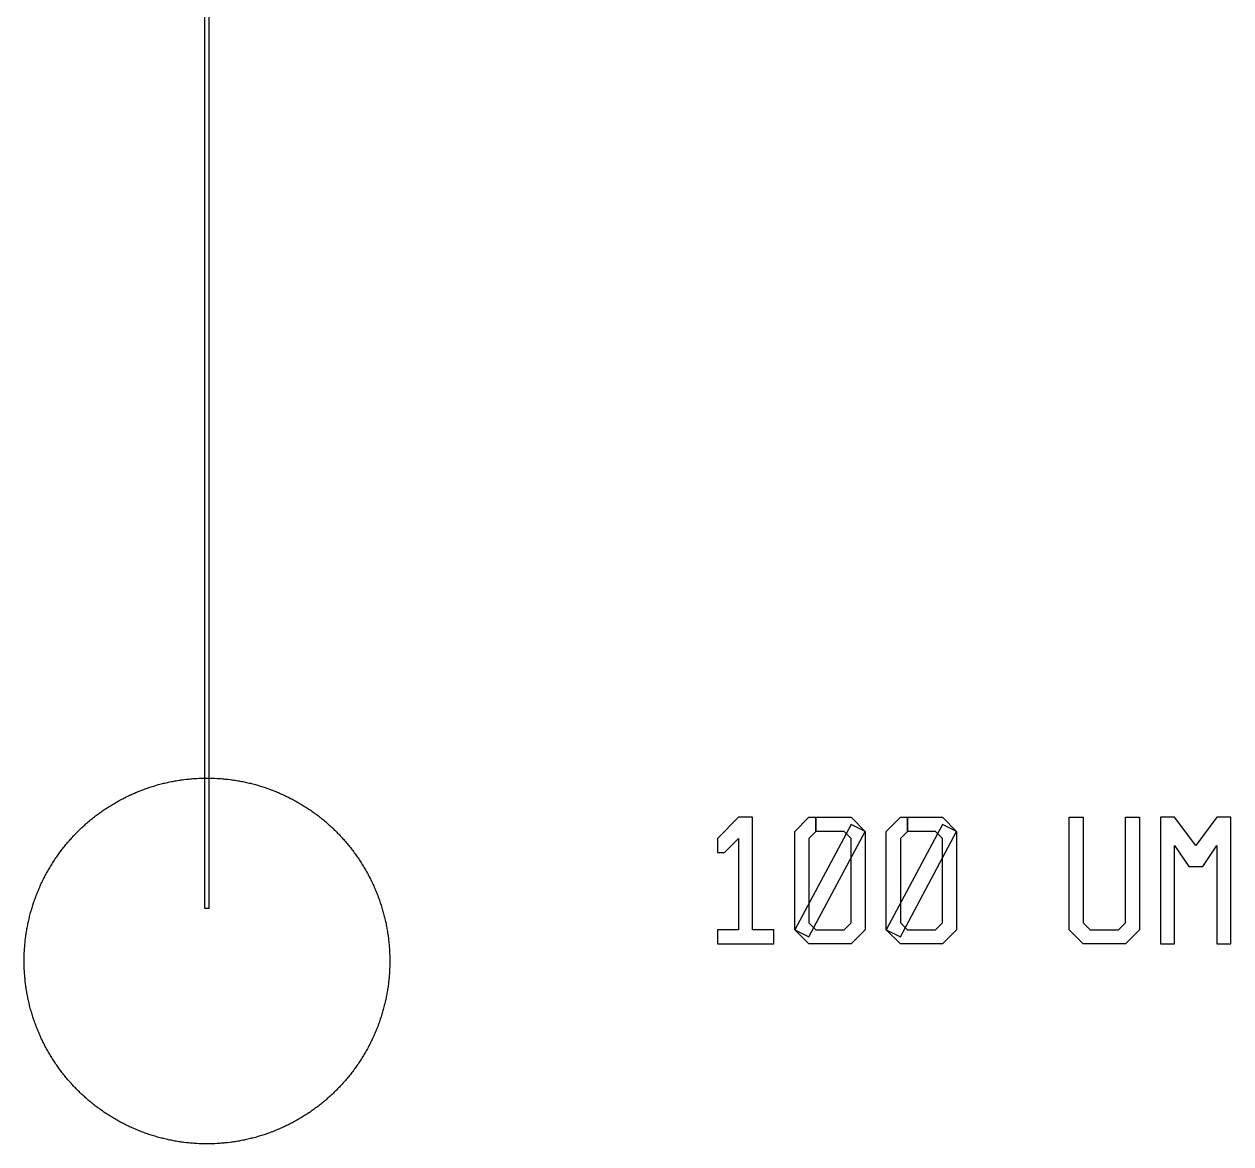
# Model space of a CAD drawing. Extents: x -30714 to 30714, y -38788 to 39084.
# Drawn here: x -25999 to -19399, y -18788 to -12666 of the extents above; entities that cross this region are included whole.
import ezdxf

# ---------------------------------------------------------------- set-up
doc = ezdxf.new("R2010")
doc.units = 0
doc.layers.add('New_Layer', color=20, linetype='CONTINUOUS')
doc.layers.add('Poly', color=20, linetype='CONTINUOUS')

msp = doc.modelspace()

# ---------------------------------------------------------------- linework, layer by layer
at = {"layer": 'New_Layer'}
for points in [[(-25012.5, -17500), (-24987.5, -17500), (-24987.5, -6500), (-25012.5, -6500)], [(-23999.25, -17802.55), (-23999.55, -17816.65), (-24000.05, -17830.75), (-24000.75, -17844.8), (-24001.2, -17851.85), (-24001.65, -17858.85), (-24002.15, -17865.85), (-24002.75, -17872.9), (-24003.35, -17879.9), (-24004.05, -17886.95), (-24004.75, -17893.95), (-24005.5, -17900.95), (-24007.2, -17914.95), (-24008.1, -17921.9), (-24009.1, -17928.9), (-24010.1, -17935.85), (-24011.15, -17942.8), (-24012.25, -17949.75), (-24013.45, -17956.75), (-24014.65, -17963.65), (-24015.9, -17970.6), (-24017.2, -17977.5), (-24018.55, -17984.45), (-24019.95, -17991.3), (-24021.4, -17998.2), (-24022.9, -18005.05), (-24024.45, -18011.95), (-24026.05, -18018.8), (-24027.7, -18025.65), (-24029.4, -18032.5), (-24031.15, -18039.35), (-24032.95, -18046.15), (-24034.8, -18052.95), (-24036.65, -18059.7), (-24038.6, -18066.5), (-24040.6, -18073.3), (-24042.6, -18080), (-24044.7, -18086.75), (-24046.8, -18093.45), (-24051.2, -18106.85), (-24053.5, -18113.55), (-24055.8, -18120.2), (-24058.15, -18126.8), (-24060.55, -18133.45), (-24063, -18140.05), (-24065.5, -18146.6), (-24068.05, -18153.2), (-24070.65, -18159.75), (-24073.25, -18166.2), (-24075.95, -18172.75), (-24078.7, -18179.3), (-24081.45, -18185.7), (-24084.3, -18192.2), (-24087.15, -18198.6), (-24090.05, -18205), (-24093, -18211.4), (-24096, -18217.75), (-24099.05, -18224.1), (-24102.15, -18230.45), (-24105.3, -18236.8), (-24108.5, -18243.1), (-24111.7, -18249.35), (-24114.95, -18255.55), (-24118.25, -18261.75), (-24121.65, -18268), (-24125, -18274.1), (-24128.45, -18280.25), (-24131.95, -18286.4), (-24135.5, -18292.5), (-24139.05, -18298.55), (-24142.7, -18304.65), (-24146.3, -18310.6), (-24150, -18316.6), (-24153.8, -18322.65), (-24157.55, -18328.55), (-24161.4, -18334.5), (-24165.25, -18340.35), (-24169.15, -18346.2), (-24173.1, -18352), (-24177.1, -18357.85), (-24181.15, -18363.65), (-24185.2, -18369.35), (-24189.3, -18375.05), (-24193.45, -18380.75), (-24197.65, -18386.4), (-24201.9, -18392.05), (-24206.15, -18397.65), (-24210.45, -18403.2), (-24214.8, -18408.75), (-24219.2, -18414.25), (-24223.65, -18419.75), (-24228.1, -18425.2), (-24232.6, -18430.6), (-24237.15, -18436), (-24241.75, -18441.4), (-24246.35, -18446.65), (-24251, -18451.95), (-24255.7, -18457.2), (-24260.45, -18462.45), (-24265.2, -18467.65), (-24269.95, -18472.75), (-24274.85, -18477.9), (-24279.7, -18482.95), (-24284.6, -18488), (-24289.55, -18493.05), (-24294.55, -18498.05), (-24299.6, -18503), (-24304.65, -18507.9), (-24309.7, -18512.75), (-24314.85, -18517.65), (-24319.95, -18522.4), (-24325.15, -18527.15), (-24330.4, -18531.9), (-24335.65, -18536.6), (-24340.95, -18541.25), (-24346.2, -18545.85), (-24351.6, -18550.45), (-24357, -18555), (-24362.4, -18559.5), (-24367.85, -18563.95), (-24373.35, -18568.4), (-24378.85, -18572.8), (-24384.4, -18577.15), (-24389.95, -18581.45), (-24395.55, -18585.7), (-24401.2, -18589.95), (-24406.85, -18594.15), (-24412.55, -18598.3), (-24418.25, -18602.4), (-24423.95, -18606.45), (-24429.75, -18610.5), (-24435.6, -18614.5), (-24441.4, -18618.45), (-24447.25, -18622.35), (-24453.1, -18626.2), (-24459.05, -18630.05), (-24464.95, -18633.8), (-24471, -18637.6), (-24477, -18641.3), (-24482.95, -18644.9), (-24489.05, -18648.55), (-24495.1, -18652.1), (-24501.2, -18655.65), (-24507.35, -18659.15), (-24513.5, -18662.6), (-24519.6, -18665.95), (-24525.85, -18669.35), (-24532.05, -18672.65), (-24538.25, -18675.9), (-24544.5, -18679.1), (-24550.8, -18682.3), (-24557.15, -18685.45), (-24563.5, -18688.55), (-24569.85, -18691.6), (-24576.2, -18694.6), (-24582.6, -18697.55), (-24589, -18700.45), (-24595.4, -18703.3), (-24601.9, -18706.15), (-24608.3, -18708.9), (-24614.85, -18711.65), (-24621.4, -18714.35), (-24627.85, -18716.95), (-24634.4, -18719.55), (-24641, -18722.1), (-24647.55, -18724.6), (-24654.15, -18727.05), (-24660.8, -18729.45), (-24667.4, -18731.8), (-24674.05, -18734.1), (-24680.75, -18736.4), (-24694.15, -18740.8), (-24700.85, -18742.9), (-24707.6, -18745), (-24714.3, -18747), (-24721.1, -18749), (-24727.9, -18750.95), (-24734.65, -18752.8), (-24741.45, -18754.65), (-24748.25, -18756.45), (-24755.1, -18758.2), (-24761.95, -18759.9), (-24768.8, -18761.55), (-24775.65, -18763.15), (-24782.55, -18764.7), (-24789.4, -18766.2), (-24796.3, -18767.65), (-24803.15, -18769.05), (-24810.1, -18770.4), (-24817, -18771.7), (-24823.95, -18772.95), (-24830.85, -18774.15), (-24837.85, -18775.35), (-24844.8, -18776.45), (-24851.75, -18777.5), (-24858.7, -18778.5), (-24865.7, -18779.5), (-24872.65, -18780.4), (-24886.65, -18782.1), (-24893.65, -18782.85), (-24900.65, -18783.55), (-24907.7, -18784.25), (-24914.7, -18784.85), (-24921.75, -18785.45), (-24928.75, -18785.95), (-24935.75, -18786.4), (-24942.8, -18786.85), (-24956.85, -18787.55), (-24970.95, -18788.05), (-24985.05, -18788.35), (-24999.15, -18788.45), (-25013.25, -18788.35), (-25027.35, -18788.05), (-25041.45, -18787.55), (-25055.5, -18786.85), (-25062.55, -18786.4), (-25069.55, -18785.95), (-25076.55, -18785.45), (-25083.6, -18784.85), (-25090.6, -18784.25), (-25097.65, -18783.55), (-25104.65, -18782.85), (-25111.65, -18782.1), (-25125.65, -18780.4), (-25132.6, -18779.5), (-25139.6, -18778.5), (-25146.55, -18777.5), (-25153.5, -18776.45), (-25160.45, -18775.35), (-25167.45, -18774.15), (-25174.35, -18772.95), (-25181.3, -18771.7), (-25188.2, -18770.4), (-25195.15, -18769.05), (-25202, -18767.65), (-25208.9, -18766.2), (-25215.75, -18764.7), (-25222.65, -18763.15), (-25229.5, -18761.55), (-25236.35, -18759.9), (-25243.2, -18758.2), (-25250.05, -18756.45), (-25256.85, -18754.65), (-25263.65, -18752.8), (-25270.4, -18750.95), (-25277.2, -18749), (-25284, -18747), (-25290.7, -18745), (-25297.45, -18742.9), (-25304.15, -18740.8), (-25317.55, -18736.4), (-25324.25, -18734.1), (-25330.9, -18731.8), (-25337.5, -18729.45), (-25344.15, -18727.05), (-25350.75, -18724.6), (-25357.3, -18722.1), (-25363.9, -18719.55), (-25370.45, -18716.95), (-25376.9, -18714.35), (-25383.45, -18711.65), (-25390, -18708.9), (-25396.4, -18706.15), (-25402.9, -18703.3), (-25409.3, -18700.45), (-25415.7, -18697.55), (-25422.1, -18694.6), (-25428.45, -18691.6), (-25434.8, -18688.55), (-25441.15, -18685.45), (-25447.5, -18682.3), (-25453.8, -18679.1), (-25460.05, -18675.9), (-25466.25, -18672.65), (-25472.45, -18669.35), (-25478.7, -18665.95), (-25484.8, -18662.6), (-25490.95, -18659.15), (-25497.1, -18655.65), (-25503.2, -18652.1), (-25509.25, -18648.55), (-25515.35, -18644.9), (-25521.3, -18641.3), (-25527.3, -18637.6), (-25533.35, -18633.8), (-25539.25, -18630.05), (-25545.2, -18626.2), (-25551.05, -18622.35), (-25556.9, -18618.45), (-25562.7, -18614.5), (-25568.55, -18610.5), (-25574.35, -18606.45), (-25580.05, -18602.4), (-25585.75, -18598.3), (-25591.45, -18594.15), (-25597.1, -18589.95), (-25602.75, -18585.7), (-25608.35, -18581.45), (-25613.9, -18577.15), (-25619.45, -18572.8), (-25624.95, -18568.4), (-25630.45, -18563.95), (-25635.9, -18559.5), (-25641.3, -18555), (-25646.7, -18550.45), (-25652.1, -18545.85), (-25657.35, -18541.25), (-25662.65, -18536.6), (-25667.9, -18531.9), (-25673.15, -18527.15), (-25678.35, -18522.4), (-25683.45, -18517.65), (-25688.6, -18512.75), (-25693.65, -18507.9), (-25698.7, -18503), (-25703.75, -18498.05), (-25708.75, -18493.05), (-25713.7, -18488), (-25718.6, -18482.95), (-25723.45, -18477.9), (-25728.35, -18472.75), (-25733.1, -18467.65), (-25737.85, -18462.45), (-25742.6, -18457.2), (-25747.3, -18451.95), (-25751.95, -18446.65), (-25756.55, -18441.4), (-25761.15, -18436), (-25765.7, -18430.6), (-25770.2, -18425.2), (-25774.65, -18419.75), (-25779.1, -18414.25), (-25783.5, -18408.75), (-25787.85, -18403.2), (-25792.15, -18397.65), (-25796.4, -18392.05), (-25800.65, -18386.4), (-25804.85, -18380.75), (-25809, -18375.05), (-25813.1, -18369.35), (-25817.15, -18363.65), (-25821.2, -18357.85), (-25825.2, -18352), (-25829.15, -18346.2), (-25833.05, -18340.35), (-25836.9, -18334.5), (-25840.75, -18328.55), (-25844.5, -18322.65), (-25848.3, -18316.6), (-25852, -18310.6), (-25855.6, -18304.65), (-25859.25, -18298.55), (-25862.8, -18292.5), (-25866.35, -18286.4), (-25869.85, -18280.25), (-25873.3, -18274.1), (-25876.65, -18268), (-25880.05, -18261.75), (-25883.35, -18255.55), (-25886.6, -18249.35), (-25889.8, -18243.1), (-25893, -18236.8), (-25896.15, -18230.45), (-25899.25, -18224.1), (-25902.3, -18217.75), (-25905.3, -18211.4), (-25908.25, -18205), (-25911.15, -18198.6), (-25914, -18192.2), (-25916.85, -18185.7), (-25919.6, -18179.3), (-25922.35, -18172.75), (-25925.05, -18166.2), (-25927.65, -18159.75), (-25930.25, -18153.2), (-25932.8, -18146.6), (-25935.3, -18140.05), (-25937.75, -18133.45), (-25940.15, -18126.8), (-25942.5, -18120.2), (-25944.8, -18113.55), (-25947.1, -18106.85), (-25951.5, -18093.45), (-25953.6, -18086.75), (-25955.7, -18080), (-25957.7, -18073.3), (-25959.7, -18066.5), (-25961.65, -18059.7), (-25963.5, -18052.95), (-25965.35, -18046.15), (-25967.15, -18039.35), (-25968.9, -18032.5), (-25970.6, -18025.65), (-25972.25, -18018.8), (-25973.85, -18011.95), (-25975.4, -18005.05), (-25976.9, -17998.2), (-25978.35, -17991.3), (-25979.75, -17984.45), (-25981.1, -17977.5), (-25982.4, -17970.6), (-25983.65, -17963.65), (-25984.85, -17956.75), (-25986.05, -17949.75), (-25987.15, -17942.8), (-25988.2, -17935.85), (-25989.2, -17928.9), (-25990.2, -17921.9), (-25991.1, -17914.95), (-25992.8, -17900.95), (-25993.55, -17893.95), (-25994.25, -17886.95), (-25994.95, -17879.9), (-25995.55, -17872.9), (-25996.15, -17865.85), (-25996.65, -17858.85), (-25997.1, -17851.85), (-25997.55, -17844.8), (-25998.25, -17830.75), (-25998.75, -17816.65), (-25999.05, -17802.55), (-25999.15, -17788.45), (-25999.05, -17774.35), (-25998.75, -17760.25), (-25998.25, -17746.15), (-25997.55, -17732.1), (-25997.1, -17725.05), (-25996.65, -17718.05), (-25996.15, -17711.05), (-25995.55, -17704), (-25994.95, -17697), (-25994.25, -17689.95), (-25993.55, -17682.95), (-25992.8, -17675.95), (-25991.1, -17661.95), (-25990.2, -17655), (-25989.2, -17648), (-25988.2, -17641.05), (-25987.15, -17634.1), (-25986.05, -17627.15), (-25984.85, -17620.15), (-25983.65, -17613.25), (-25982.4, -17606.3), (-25981.1, -17599.4), (-25979.75, -17592.45), (-25978.35, -17585.6), (-25976.9, -17578.7), (-25975.4, -17571.85), (-25973.85, -17564.95), (-25972.25, -17558.1), (-25970.6, -17551.25), (-25968.9, -17544.4), (-25967.15, -17537.55), (-25965.35, -17530.75), (-25963.5, -17523.95), (-25961.65, -17517.2), (-25959.7, -17510.4), (-25957.7, -17503.6), (-25955.7, -17496.9), (-25953.6, -17490.15), (-25951.5, -17483.45), (-25947.1, -17470.05), (-25944.8, -17463.35), (-25942.5, -17456.7), (-25940.15, -17450.1), (-25937.75, -17443.45), (-25935.3, -17436.85), (-25932.8, -17430.3), (-25930.25, -17423.7), (-25927.65, -17417.15), (-25925.05, -17410.7), (-25922.35, -17404.15), (-25919.6, -17397.6), (-25916.85, -17391.2), (-25914, -17384.7), (-25911.15, -17378.3), (-25908.25, -17371.9), (-25905.3, -17365.5), (-25902.3, -17359.15), (-25899.25, -17352.8), (-25896.15, -17346.45), (-25893, -17340.1), (-25889.8, -17333.8), (-25886.6, -17327.55), (-25883.35, -17321.35), (-25880.05, -17315.15), (-25876.65, -17308.9), (-25873.3, -17302.8), (-25869.85, -17296.65), (-25866.35, -17290.5), (-25862.8, -17284.4), (-25859.25, -17278.35), (-25855.6, -17272.25), (-25852, -17266.3), (-25848.3, -17260.3), (-25844.5, -17254.25), (-25840.75, -17248.35), (-25836.9, -17242.4), (-25833.05, -17236.55), (-25829.15, -17230.7), (-25825.2, -17224.9), (-25821.2, -17219.05), (-25817.15, -17213.25), (-25813.1, -17207.55), (-25809, -17201.85), (-25804.85, -17196.15), (-25800.65, -17190.5), (-25796.4, -17184.85), (-25792.15, -17179.25), (-25787.85, -17173.7), (-25783.5, -17168.15), (-25779.1, -17162.65), (-25774.65, -17157.15), (-25770.2, -17151.7), (-25765.7, -17146.3), (-25761.15, -17140.9), (-25756.55, -17135.5), (-25751.95, -17130.25), (-25747.3, -17124.95), (-25742.6, -17119.7), (-25737.85, -17114.45), (-25733.1, -17109.25), (-25728.35, -17104.15), (-25723.45, -17099), (-25718.6, -17093.95), (-25713.7, -17088.9), (-25708.75, -17083.85), (-25703.75, -17078.85), (-25698.7, -17073.9), (-25693.65, -17069), (-25688.6, -17064.15), (-25683.45, -17059.25), (-25678.35, -17054.5), (-25673.15, -17049.75), (-25667.9, -17045), (-25662.65, -17040.3), (-25657.35, -17035.65), (-25652.1, -17031.05), (-25646.7, -17026.45), (-25641.3, -17021.9), (-25635.9, -17017.4), (-25630.45, -17012.95), (-25624.95, -17008.5), (-25619.45, -17004.1), (-25613.9, -16999.75), (-25608.35, -16995.45), (-25602.75, -16991.2), (-25597.1, -16986.95), (-25591.45, -16982.75), (-25585.75, -16978.6), (-25580.05, -16974.5), (-25574.35, -16970.45), (-25568.55, -16966.4), (-25562.7, -16962.4), (-25556.9, -16958.45), (-25551.05, -16954.55), (-25545.2, -16950.7), (-25539.25, -16946.85), (-25533.35, -16943.1), (-25527.3, -16939.3), (-25521.3, -16935.6), (-25515.35, -16932), (-25509.25, -16928.35), (-25503.2, -16924.8), (-25497.1, -16921.25), (-25490.95, -16917.75), (-25484.8, -16914.3), (-25478.7, -16910.95), (-25472.45, -16907.55), (-25466.25, -16904.25), (-25460.05, -16901), (-25453.8, -16897.8), (-25447.5, -16894.6), (-25441.15, -16891.45), (-25434.8, -16888.35), (-25428.45, -16885.3), (-25422.1, -16882.3), (-25415.7, -16879.35), (-25409.3, -16876.45), (-25402.9, -16873.6), (-25396.4, -16870.75), (-25390, -16868), (-25383.45, -16865.25), (-25376.9, -16862.55), (-25370.45, -16859.95), (-25363.9, -16857.35), (-25357.3, -16854.8), (-25350.75, -16852.3), (-25344.15, -16849.85), (-25337.5, -16847.45), (-25330.9, -16845.1), (-25324.25, -16842.8), (-25317.55, -16840.5), (-25304.15, -16836.1), (-25297.45, -16834), (-25290.7, -16831.9), (-25284, -16829.9), (-25277.2, -16827.9), (-25270.4, -16825.95), (-25263.65, -16824.1), (-25256.85, -16822.25), (-25250.05, -16820.45), (-25243.2, -16818.7), (-25236.35, -16817), (-25229.5, -16815.35), (-25222.65, -16813.75), (-25215.75, -16812.2), (-25208.9, -16810.7), (-25202, -16809.25), (-25195.15, -16807.85), (-25188.2, -16806.5), (-25181.3, -16805.2), (-25174.35, -16803.95), (-25167.45, -16802.75), (-25160.45, -16801.55), (-25153.5, -16800.45), (-25146.55, -16799.4), (-25139.6, -16798.4), (-25132.6, -16797.4), (-25125.65, -16796.5), (-25111.65, -16794.8), (-25104.65, -16794.05), (-25097.65, -16793.35), (-25090.6, -16792.65), (-25083.6, -16792.05), (-25076.55, -16791.45), (-25069.55, -16790.95), (-25062.55, -16790.5), (-25055.5, -16790.05), (-25041.45, -16789.35), (-25027.35, -16788.85), (-25013.25, -16788.55), (-24999.15, -16788.45), (-24985.05, -16788.55), (-24970.95, -16788.85), (-24956.85, -16789.35), (-24942.8, -16790.05), (-24935.75, -16790.5), (-24928.75, -16790.95), (-24921.75, -16791.45), (-24914.7, -16792.05), (-24907.7, -16792.65), (-24900.65, -16793.35), (-24893.65, -16794.05), (-24886.65, -16794.8), (-24872.65, -16796.5), (-24865.7, -16797.4), (-24858.7, -16798.4), (-24851.75, -16799.4), (-24844.8, -16800.45), (-24837.85, -16801.55), (-24830.85, -16802.75), (-24823.95, -16803.95), (-24817, -16805.2), (-24810.1, -16806.5), (-24803.15, -16807.85), (-24796.3, -16809.25), (-24789.4, -16810.7), (-24782.55, -16812.2), (-24775.65, -16813.75), (-24768.8, -16815.35), (-24761.95, -16817), (-24755.1, -16818.7), (-24748.25, -16820.45), (-24741.45, -16822.25), (-24734.65, -16824.1), (-24727.9, -16825.95), (-24721.1, -16827.9), (-24714.3, -16829.9), (-24707.6, -16831.9), (-24700.85, -16834), (-24694.15, -16836.1), (-24680.75, -16840.5), (-24674.05, -16842.8), (-24667.4, -16845.1), (-24660.8, -16847.45), (-24654.15, -16849.85), (-24647.55, -16852.3), (-24641, -16854.8), (-24634.4, -16857.35), (-24627.85, -16859.95), (-24621.4, -16862.55), (-24614.85, -16865.25), (-24608.3, -16868), (-24601.9, -16870.75), (-24595.4, -16873.6), (-24589, -16876.45), (-24582.6, -16879.35), (-24576.2, -16882.3), (-24569.85, -16885.3), (-24563.5, -16888.35), (-24557.15, -16891.45), (-24550.8, -16894.6), (-24544.5, -16897.8), (-24538.25, -16901), (-24532.05, -16904.25), (-24525.85, -16907.55), (-24519.6, -16910.95), (-24513.5, -16914.3), (-24507.35, -16917.75), (-24501.2, -16921.25), (-24495.1, -16924.8), (-24489.05, -16928.35), (-24482.95, -16932), (-24477, -16935.6), (-24471, -16939.3), (-24464.95, -16943.1), (-24459.05, -16946.85), (-24453.1, -16950.7), (-24447.25, -16954.55), (-24441.4, -16958.45), (-24435.6, -16962.4), (-24429.75, -16966.4), (-24423.95, -16970.45), (-24418.25, -16974.5), (-24412.55, -16978.6), (-24406.85, -16982.75), (-24401.2, -16986.95), (-24395.55, -16991.2), (-24389.95, -16995.45), (-24384.4, -16999.75), (-24378.85, -17004.1), (-24373.35, -17008.5), (-24367.85, -17012.95), (-24362.4, -17017.4), (-24357, -17021.9), (-24351.6, -17026.45), (-24346.2, -17031.05), (-24340.95, -17035.65), (-24335.65, -17040.3), (-24330.4, -17045), (-24325.15, -17049.75), (-24319.95, -17054.5), (-24314.85, -17059.25), (-24309.7, -17064.15), (-24304.65, -17069), (-24299.6, -17073.9), (-24294.55, -17078.85), (-24289.55, -17083.85), (-24284.6, -17088.9), (-24279.7, -17093.95), (-24274.85, -17099), (-24269.95, -17104.15), (-24265.2, -17109.25), (-24260.45, -17114.45), (-24255.7, -17119.7), (-24251, -17124.95), (-24246.35, -17130.25), (-24241.75, -17135.5), (-24237.15, -17140.9), (-24232.6, -17146.3), (-24228.1, -17151.7), (-24223.65, -17157.15), (-24219.2, -17162.65), (-24214.8, -17168.15), (-24210.45, -17173.7), (-24206.15, -17179.25), (-24201.9, -17184.85), (-24197.65, -17190.5), (-24193.45, -17196.15), (-24189.3, -17201.85), (-24185.2, -17207.55), (-24181.15, -17213.25), (-24177.1, -17219.05), (-24173.1, -17224.9), (-24169.15, -17230.7), (-24165.25, -17236.55), (-24161.4, -17242.4), (-24157.55, -17248.35), (-24153.8, -17254.25), (-24150, -17260.3), (-24146.3, -17266.3), (-24142.7, -17272.25), (-24139.05, -17278.35), (-24135.5, -17284.4), (-24131.95, -17290.5), (-24128.45, -17296.65), (-24125, -17302.8), (-24121.65, -17308.9), (-24118.25, -17315.15), (-24114.95, -17321.35), (-24111.7, -17327.55), (-24108.5, -17333.8), (-24105.3, -17340.1), (-24102.15, -17346.45), (-24099.05, -17352.8), (-24096, -17359.15), (-24093, -17365.5), (-24090.05, -17371.9), (-24087.15, -17378.3), (-24084.3, -17384.7), (-24081.45, -17391.2), (-24078.7, -17397.6), (-24075.95, -17404.15), (-24073.25, -17410.7), (-24070.65, -17417.15), (-24068.05, -17423.7), (-24065.5, -17430.3), (-24063, -17436.85), (-24060.55, -17443.45), (-24058.15, -17450.1), (-24055.8, -17456.7), (-24053.5, -17463.35), (-24051.2, -17470.05), (-24046.8, -17483.45), (-24044.7, -17490.15), (-24042.6, -17496.9), (-24040.6, -17503.6), (-24038.6, -17510.4), (-24036.65, -17517.2), (-24034.8, -17523.95), (-24032.95, -17530.75), (-24031.15, -17537.55), (-24029.4, -17544.4), (-24027.7, -17551.25), (-24026.05, -17558.1), (-24024.45, -17564.95), (-24022.9, -17571.85), (-24021.4, -17578.7), (-24019.95, -17585.6), (-24018.55, -17592.45), (-24017.2, -17599.4), (-24015.9, -17606.3), (-24014.65, -17613.25), (-24013.45, -17620.15), (-24012.25, -17627.15), (-24011.15, -17634.1), (-24010.1, -17641.05), (-24009.1, -17648), (-24008.1, -17655), (-24007.2, -17661.95), (-24005.5, -17675.95), (-24004.75, -17682.95), (-24004.05, -17689.95), (-24003.35, -17697), (-24002.75, -17704), (-24002.15, -17711.05), (-24001.65, -17718.05), (-24001.2, -17725.05), (-24000.75, -17732.1), (-24000.05, -17746.15), (-23999.55, -17760.25), (-23999.25, -17774.35), (-23999.15, -17788.45)]]:
    msp.add_lwpolyline(points, close=True, dxfattribs=at)
at = {"layer": 'Poly'}
for points in [[(-22168.585, -17195.204), (-22091.662, -17118.281), (-22091.662, -17618.281), (-22207.046, -17618.281), (-22207.046, -17695.204), (-21899.354, -17695.204), (-21899.354, -17618.281), (-22014.738, -17618.281), (-22014.738, -17002.896), (-22091.662, -17002.896), (-22207.046, -17118.281), (-22207.046, -17195.204)], [(-21783.969, -17079.819), (-21707.046, -17002.896), (-21668.585, -17002.896), (-21668.585, -17079.819), (-21707.046, -17118.281), (-21707.046, -17579.819), (-21668.585, -17618.281), (-21514.738, -17618.281), (-21476.277, -17579.819), (-21476.277, -17118.281), (-21514.738, -17079.819), (-21668.585, -17079.819), (-21668.585, -17002.896), (-21476.277, -17002.896), (-21399.354, -17079.819), (-21399.354, -17618.281), (-21476.277, -17695.204), (-21707.046, -17695.204), (-21783.969, -17618.281)], [(-21283.969, -17079.819), (-21207.046, -17002.896), (-21168.585, -17002.896), (-21168.585, -17079.819), (-21207.046, -17118.281), (-21207.046, -17579.819), (-21168.585, -17618.281), (-21014.738, -17618.281), (-20976.277, -17579.819), (-20976.277, -17118.281), (-21014.738, -17079.819), (-21168.585, -17079.819), (-21168.585, -17002.896), (-20976.277, -17002.896), (-20899.354, -17079.819), (-20899.354, -17618.281), (-20976.277, -17695.204), (-21207.046, -17695.204), (-21283.969, -17618.281)], [(-20207.046, -17002.896), (-20207.046, -17579.819), (-20168.585, -17618.281), (-20014.738, -17618.281), (-19976.277, -17579.819), (-19976.277, -17002.896), (-19899.354, -17002.896), (-19899.354, -17618.281), (-19976.277, -17695.204), (-20207.046, -17695.204), (-20283.969, -17618.281), (-20283.969, -17002.896)], [(-19707.046, -17695.204), (-19707.046, -17156.742), (-19630.123, -17272.127), (-19553.2, -17272.127), (-19476.277, -17156.742), (-19476.277, -17695.204), (-19399.354, -17695.204), (-19399.354, -17002.896), (-19476.277, -17002.896), (-19591.662, -17156.742), (-19707.046, -17002.896), (-19783.969, -17002.896), (-19783.969, -17695.204)], [(-21707.046, -17656.742), (-21399.354, -17079.819), (-21476.277, -17041.358), (-21783.969, -17618.281)], [(-21207.046, -17656.742), (-20899.354, -17079.819), (-20976.277, -17041.358), (-21283.969, -17618.281)]]:
    msp.add_lwpolyline(points, close=True, dxfattribs=at)

doc.saveas('drawing.dxf')
